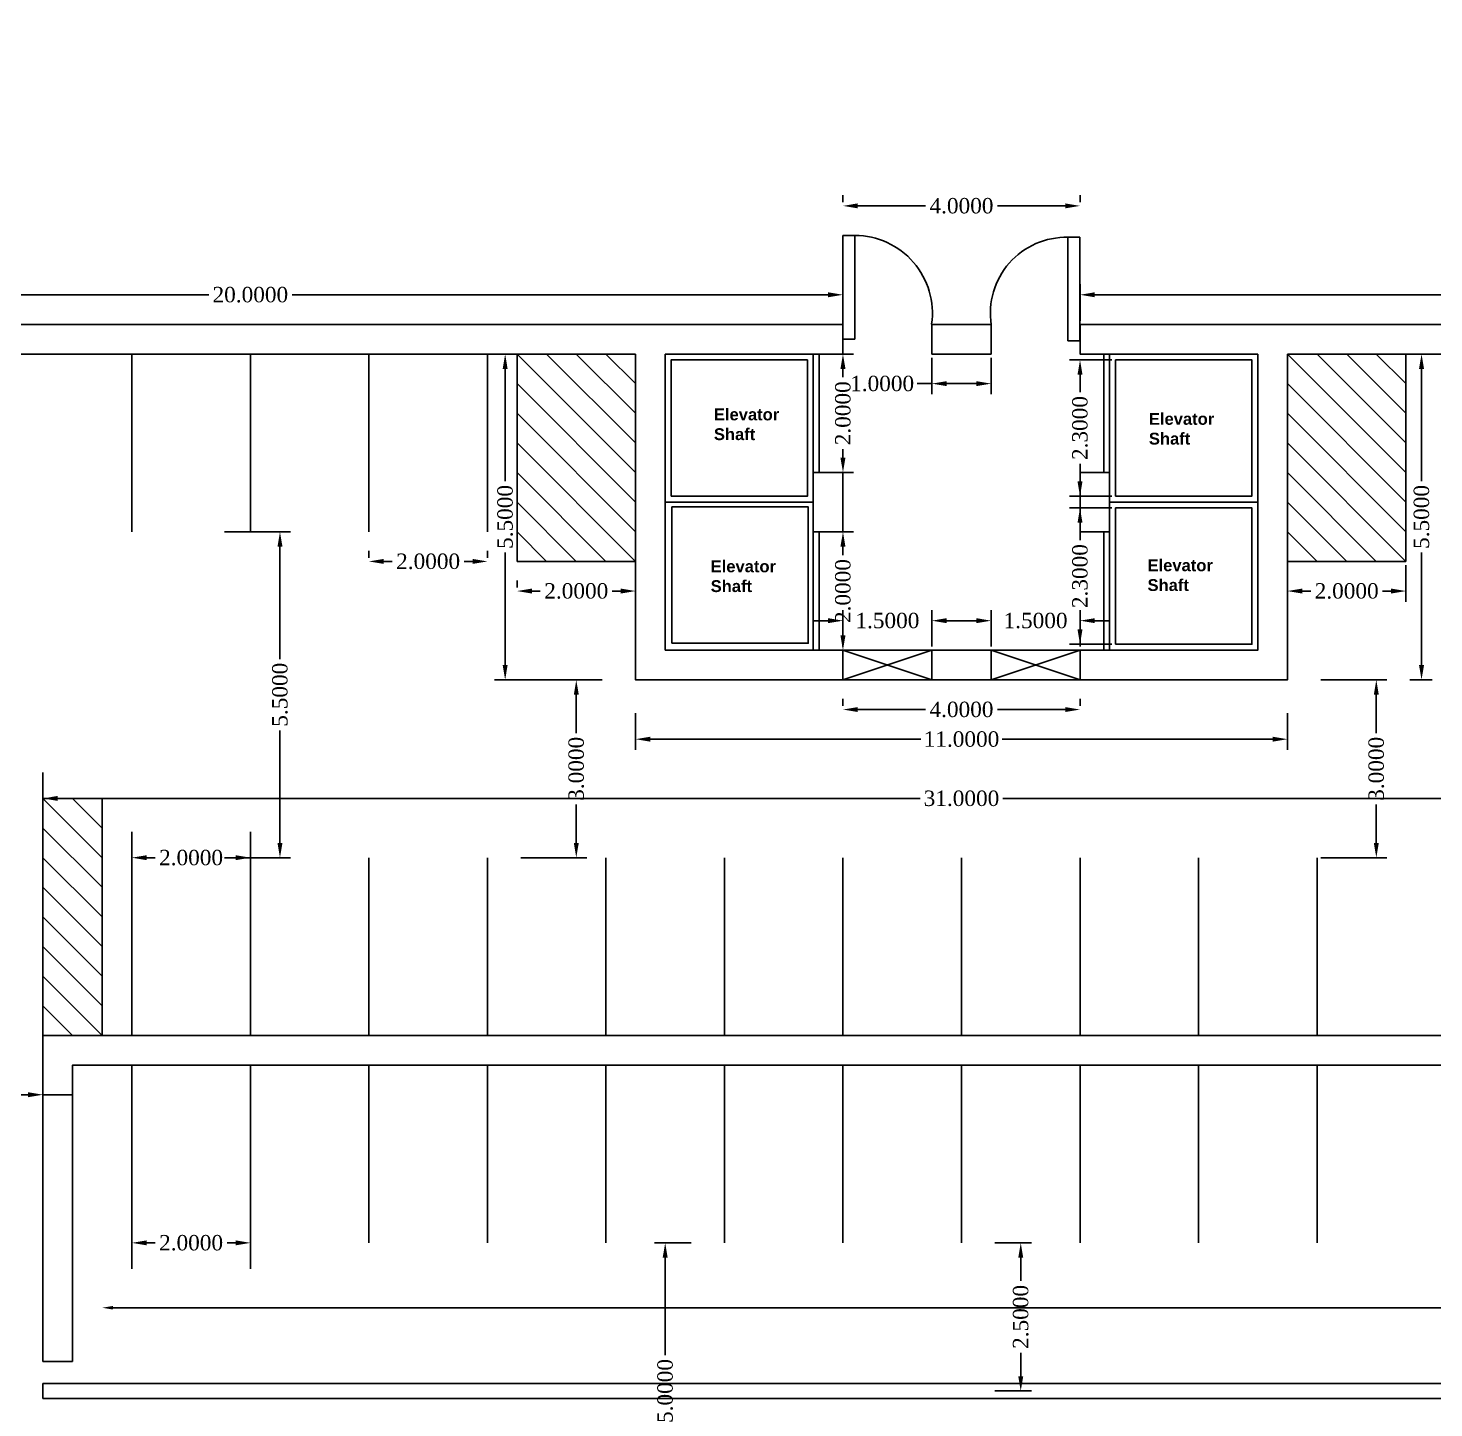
# Model space of a CAD drawing. Header units: inches. Extents: x 21.7 to 83.7, y 3.8 to 51.2.
# Drawn here: x 36.75 to 60.47, y 27.21 to 50.5 of the extents above; entities that cross this region are included whole.
import ezdxf
from ezdxf import colors
from ezdxf.entities.mleader import LeaderData, LeaderLine
from ezdxf.math import Vec2, Vec3

# ---------------------------------------------------------------- set-up
doc = ezdxf.new("R2010")
doc.units = ezdxf.units.IN
doc.header["$MEASUREMENT"] = 0
doc.layers.add('dim', color=40, linetype='Continuous', plot=False)
doc.layers.add('handi', color=130, linetype='Continuous', plot=False)
for name, color, linetype in [('Door', 160, 'Continuous'), ('Hazard', 50, 'Continuous'), ('Layer1', 8, 'Continuous'), ('Layer2', 10, 'Continuous'), ('spaces', 70, 'Continuous')]:
    doc.layers.add(name, color=color, linetype=linetype)
doc.styles.add('Annotative', font='times.ttf')
doc.styles.get("Standard").update_dxf_attribs({"font": 'arial.ttf'})
doc.dimstyles.get("Standard").update_dxf_attribs({"dimtxt": 0.26, "dimasz": 0.25, "dimexe": 0.18, "dimexo": 0.0625, "dimgap": 0.09, "dimtad": 0, "dimtoh": 1, "dimdec": 4, "dimzin": 0, "dimdsep": 46, "dimtxsty": 'Annotative', "dimcen": 0.09, "dimadec": 0, "dimazin": 0, "dimtfac": 1, "dimtdec": 4, "dimtofl": 0, "dimtmove": 0, "dimatfit": 3, "dimfxl": 1, "dimtolj": 1, "dimtzin": 0, "dimarcsym": 0})

# ---------------------------------------------------------------- blocks, each defined once
blk = doc.blocks.new('*D64')
at = {"layer": 'Defpoints', "color": 0, "transparency": 16777216}
for p in [(30.5, 46), (30.5, 45.5), (50.5, 45.5)]:
    blk.add_point(p, dxfattribs=at)
at = {"layer": 'dim', "color": 0, "lineweight": -2, "transparency": 16777216}
for p, q in [((30.5, 45.562), (30.5, 46.18)), ((50.5, 45.562), (50.5, 46.18)), ((30.75, 46), (39.797, 46)), ((50.25, 46), (41.203, 46))]:
    blk.add_line(p, q, dxfattribs=at)
at = {"layer": 'dim', "color": 0, "transparency": 16777216}
for points in [[(30.75, 46.042), (30.75, 45.958), (30.5, 46)], [(50.25, 46.042), (50.25, 45.958), (50.5, 46)]]:
    blk.add_solid(points, dxfattribs=at)
at = {"layer": 'dim', "color": 0, "transparency": 16777216, "insert": (40.5, 46), "char_height": 0.26, "attachment_point": 5, "style": 'Annotative'}
blk.add_mtext('\\A1;20.0000', dxfattribs=at)
blk = doc.blocks.new('*D65')
at = {"layer": 'Defpoints', "color": 0, "transparency": 16777216}
for p in [(74.5, 46), (54.5, 45.5), (74.5, 45.5)]:
    blk.add_point(p, dxfattribs=at)
at = {"layer": 'dim', "color": 0, "lineweight": -2, "transparency": 16777216}
for p, q in [((54.5, 45.562), (54.5, 46.18)), ((74.5, 45.562), (74.5, 46.18)), ((54.75, 46), (63.797, 46)), ((74.25, 46), (65.203, 46))]:
    blk.add_line(p, q, dxfattribs=at)
at = {"layer": 'dim', "color": 0, "transparency": 16777216}
for points in [[(54.75, 46.042), (54.75, 45.958), (54.5, 46)], [(74.25, 46.042), (74.25, 45.958), (74.5, 46)]]:
    blk.add_solid(points, dxfattribs=at)
at = {"layer": 'dim', "color": 0, "transparency": 16777216, "insert": (64.5, 46), "char_height": 0.26, "attachment_point": 5, "style": 'Annotative'}
blk.add_mtext('\\A1;20.0000', dxfattribs=at)
blk = doc.blocks.new('*D86')
at = {"layer": 'Defpoints', "color": 0, "transparency": 16777216}
for p in [(54.5, 40.5), (53, 40), (54.5, 40)]:
    blk.add_point(p, dxfattribs=at)
at = {"layer": 'dim', "color": 0, "lineweight": -2, "transparency": 16777216}
for p, q in [((53, 40.062), (53, 40.68)), ((54.5, 40.062), (54.5, 40.68)), ((52.75, 40.5), (52.5, 40.5)), ((54.75, 40.5), (55, 40.5))]:
    blk.add_line(p, q, dxfattribs=at)
at = {"layer": 'dim', "color": 0, "transparency": 16777216}
for points in [[(52.75, 40.542), (52.75, 40.458), (53, 40.5)], [(54.75, 40.542), (54.75, 40.458), (54.5, 40.5)]]:
    blk.add_solid(points, dxfattribs=at)
at = {"layer": 'dim', "color": 0, "transparency": 16777216, "insert": (53.75, 40.5), "char_height": 0.26, "attachment_point": 5, "style": 'Annotative'}
blk.add_mtext('\\A1;1.5000', dxfattribs=at)
blk = doc.blocks.new('*D87')
at = {"layer": 'Defpoints', "color": 0, "transparency": 16777216}
for p in [(52, 40.5), (50.5, 40), (52, 40)]:
    blk.add_point(p, dxfattribs=at)
at = {"layer": 'dim', "color": 0, "lineweight": -2, "transparency": 16777216}
for p, q in [((50.5, 40.062), (50.5, 40.68)), ((52, 40.062), (52, 40.68)), ((50.25, 40.5), (50, 40.5)), ((52.25, 40.5), (52.5, 40.5))]:
    blk.add_line(p, q, dxfattribs=at)
at = {"layer": 'dim', "color": 0, "transparency": 16777216}
for points in [[(50.25, 40.542), (50.25, 40.458), (50.5, 40.5)], [(52.25, 40.542), (52.25, 40.458), (52, 40.5)]]:
    blk.add_solid(points, dxfattribs=at)
at = {"layer": 'dim', "color": 0, "transparency": 16777216, "insert": (51.25, 40.5), "char_height": 0.26, "attachment_point": 5, "style": 'Annotative'}
blk.add_mtext('\\A1;1.5000', dxfattribs=at)
blk = doc.blocks.new('*D88')
at = {"layer": 'Defpoints', "color": 0, "transparency": 16777216}
for p in [(50.1, 45), (50.5, 45), (50.1, 43)]:
    blk.add_point(p, dxfattribs=at)
at = {"layer": 'dim', "color": 0, "lineweight": -2, "transparency": 16777216}
for p, q in [((50.163, 45), (50.68, 45)), ((50.5, 44.75), (50.5, 44.607)), ((50.5, 43.25), (50.5, 43.393)), ((50.163, 43), (50.68, 43))]:
    blk.add_line(p, q, dxfattribs=at)
at = {"layer": 'dim', "color": 0, "transparency": 16777216}
for points in [[(50.458, 44.75), (50.542, 44.75), (50.5, 45)], [(50.458, 43.25), (50.542, 43.25), (50.5, 43)]]:
    blk.add_solid(points, dxfattribs=at)
at = {"layer": 'dim', "color": 0, "transparency": 16777216, "insert": (50.5, 44), "char_height": 0.26, "attachment_point": 5, "rotation": 90, "style": 'Annotative'}
blk.add_mtext('\\A1;2.0000', dxfattribs=at)
blk = doc.blocks.new('*D89')
at = {"layer": 'Defpoints', "color": 0, "transparency": 16777216}
for p in [(54.5, 44.901), (55.101, 44.901), (55.101, 42.601)]:
    blk.add_point(p, dxfattribs=at)
at = {"layer": 'dim', "color": 0, "lineweight": -2, "transparency": 16777216}
for p, q in [((55.039, 44.901), (54.32, 44.901)), ((54.5, 44.651), (54.5, 44.358)), ((54.5, 42.851), (54.5, 43.145)), ((55.039, 42.601), (54.32, 42.601))]:
    blk.add_line(p, q, dxfattribs=at)
at = {"layer": 'dim', "color": 0, "transparency": 16777216}
for points in [[(54.458, 44.651), (54.542, 44.651), (54.5, 44.901)], [(54.458, 42.851), (54.542, 42.851), (54.5, 42.601)]]:
    blk.add_solid(points, dxfattribs=at)
at = {"layer": 'dim', "color": 0, "transparency": 16777216, "insert": (54.5, 43.751), "char_height": 0.26, "attachment_point": 5, "rotation": 90, "style": 'Annotative'}
blk.add_mtext('\\A1;2.3000', dxfattribs=at)
blk = doc.blocks.new('*D90')
at = {"layer": 'Defpoints', "color": 0, "transparency": 16777216}
for p in [(54.5, 42.402), (55.101, 42.402), (55.101, 40.102)]:
    blk.add_point(p, dxfattribs=at)
at = {"layer": 'dim', "color": 0, "lineweight": -2, "transparency": 16777216}
for p, q in [((55.039, 42.402), (54.32, 42.402)), ((54.5, 42.152), (54.5, 41.859)), ((54.5, 40.352), (54.5, 40.646)), ((55.039, 40.102), (54.32, 40.102))]:
    blk.add_line(p, q, dxfattribs=at)
at = {"layer": 'dim', "color": 0, "transparency": 16777216}
for points in [[(54.458, 42.152), (54.542, 42.152), (54.5, 42.402)], [(54.458, 40.352), (54.542, 40.352), (54.5, 40.102)]]:
    blk.add_solid(points, dxfattribs=at)
at = {"layer": 'dim', "color": 0, "transparency": 16777216, "insert": (54.5, 41.252), "char_height": 0.26, "attachment_point": 5, "rotation": 90, "style": 'Annotative'}
blk.add_mtext('\\A1;2.3000', dxfattribs=at)
blk = doc.blocks.new('*D91')
at = {"layer": 'Defpoints', "color": 0, "transparency": 16777216}
for p in [(50.1, 42), (50.1, 40), (50.5, 40)]:
    blk.add_point(p, dxfattribs=at)
at = {"layer": 'dim', "color": 0, "lineweight": -2, "transparency": 16777216}
for p, q in [((50.163, 42), (50.68, 42)), ((50.5, 41.75), (50.5, 41.607)), ((50.5, 40.25), (50.5, 40.393)), ((50.163, 40), (50.68, 40))]:
    blk.add_line(p, q, dxfattribs=at)
at = {"layer": 'dim', "color": 0, "transparency": 16777216}
for points in [[(50.458, 41.75), (50.542, 41.75), (50.5, 42)], [(50.458, 40.25), (50.542, 40.25), (50.5, 40)]]:
    blk.add_solid(points, dxfattribs=at)
at = {"layer": 'dim', "color": 0, "transparency": 16777216, "insert": (50.5, 41), "char_height": 0.26, "attachment_point": 5, "rotation": 90, "style": 'Annotative'}
blk.add_mtext('\\A1;2.0000', dxfattribs=at)
blk = doc.blocks.new('*D92')
at = {"layer": 'Defpoints', "color": 0, "transparency": 16777216}
for p in [(50.5, 39), (54.5, 39), (54.5, 39)]:
    blk.add_point(p, dxfattribs=at)
at = {"layer": 'dim', "color": 0, "lineweight": -2, "transparency": 16777216}
for p, q in [((50.5, 39.062), (50.5, 39.18)), ((54.5, 39.062), (54.5, 39.18)), ((50.75, 39), (51.892, 39)), ((54.25, 39), (53.108, 39))]:
    blk.add_line(p, q, dxfattribs=at)
at = {"layer": 'dim', "color": 0, "transparency": 16777216}
for points in [[(50.75, 39.042), (50.75, 38.958), (50.5, 39)], [(54.25, 39.042), (54.25, 38.958), (54.5, 39)]]:
    blk.add_solid(points, dxfattribs=at)
at = {"layer": 'dim', "color": 0, "transparency": 16777216, "insert": (52.5, 39), "char_height": 0.26, "attachment_point": 5, "style": 'Annotative'}
blk.add_mtext('\\A1;4.0000', dxfattribs=at)
blk = doc.blocks.new('*D94')
at = {"layer": 'Defpoints', "color": 0, "transparency": 16777216}
for p in [(42.5, 41.5), (44.5, 41.5), (44.5, 41.5)]:
    blk.add_point(p, dxfattribs=at)
at = {"layer": 'dim', "color": 0, "lineweight": -2, "transparency": 16777216}
for p, q in [((42.5, 41.562), (42.5, 41.68)), ((44.5, 41.562), (44.5, 41.68)), ((42.75, 41.5), (42.893, 41.5)), ((44.25, 41.5), (44.107, 41.5))]:
    blk.add_line(p, q, dxfattribs=at)
at = {"layer": 'dim', "color": 0, "transparency": 16777216}
for points in [[(42.75, 41.542), (42.75, 41.458), (42.5, 41.5)], [(44.25, 41.542), (44.25, 41.458), (44.5, 41.5)]]:
    blk.add_solid(points, dxfattribs=at)
at = {"layer": 'dim', "color": 0, "transparency": 16777216, "insert": (43.5, 41.5), "char_height": 0.26, "attachment_point": 5, "style": 'Annotative'}
blk.add_mtext('\\A1;2.0000', dxfattribs=at)
blk = doc.blocks.new('*D95')
at = {"layer": 'Defpoints', "color": 0, "transparency": 16777216}
for p in [(45, 41), (47, 41), (47, 41)]:
    blk.add_point(p, dxfattribs=at)
at = {"layer": 'dim', "color": 0, "lineweight": -2, "transparency": 16777216}
for p, q in [((45, 41.062), (45, 41.18)), ((47, 41.062), (47, 41.18)), ((45.25, 41), (45.393, 41)), ((46.75, 41), (46.607, 41))]:
    blk.add_line(p, q, dxfattribs=at)
at = {"layer": 'dim', "color": 0, "transparency": 16777216}
for points in [[(45.25, 41.042), (45.25, 40.958), (45, 41)], [(46.75, 41.042), (46.75, 40.958), (47, 41)]]:
    blk.add_solid(points, dxfattribs=at)
at = {"layer": 'dim', "color": 0, "transparency": 16777216, "insert": (46, 41), "char_height": 0.26, "attachment_point": 5, "style": 'Annotative'}
blk.add_mtext('\\A1;2.0000', dxfattribs=at)
blk = doc.blocks.new('*D96')
at = {"layer": 'Defpoints', "color": 0, "transparency": 16777216}
for p in [(44.8, 45), (46.5, 45), (46.5, 39.5)]:
    blk.add_point(p, dxfattribs=at)
at = {"layer": 'dim', "color": 0, "lineweight": -2, "transparency": 16777216}
for p, q in [((46.438, 45), (44.62, 45)), ((44.8, 44.75), (44.8, 42.852)), ((44.8, 39.75), (44.8, 41.648)), ((46.438, 39.5), (44.62, 39.5))]:
    blk.add_line(p, q, dxfattribs=at)
at = {"layer": 'dim', "color": 0, "transparency": 16777216}
for points in [[(44.758, 44.75), (44.841, 44.75), (44.8, 45)], [(44.758, 39.75), (44.841, 39.75), (44.8, 39.5)]]:
    blk.add_solid(points, dxfattribs=at)
at = {"layer": 'dim', "color": 0, "transparency": 16777216, "insert": (44.8, 42.25), "char_height": 0.26, "attachment_point": 5, "rotation": 90, "style": 'Annotative'}
blk.add_mtext('\\A1;5.5000', dxfattribs=at)
blk = doc.blocks.new('*D97')
at = {"layer": 'Defpoints', "color": 0, "transparency": 16777216}
for p in [(60, 45), (60.263, 45), (60, 39.5)]:
    blk.add_point(p, dxfattribs=at)
at = {"layer": 'dim', "color": 0, "lineweight": -2, "transparency": 16777216}
for p, q in [((60.063, 45), (60.443, 45)), ((60.263, 44.75), (60.263, 42.852)), ((60.263, 39.75), (60.263, 41.648)), ((60.063, 39.5), (60.443, 39.5))]:
    blk.add_line(p, q, dxfattribs=at)
at = {"layer": 'dim', "color": 0, "transparency": 16777216}
for points in [[(60.221, 44.75), (60.305, 44.75), (60.263, 45)], [(60.221, 39.75), (60.305, 39.75), (60.263, 39.5)]]:
    blk.add_solid(points, dxfattribs=at)
at = {"layer": 'dim', "color": 0, "transparency": 16777216, "insert": (60.263, 42.25), "char_height": 0.26, "attachment_point": 5, "rotation": 90, "style": 'Annotative'}
blk.add_mtext('\\A1;5.5000', dxfattribs=at)
blk = doc.blocks.new('*D98')
at = {"layer": 'Defpoints', "color": 0, "transparency": 16777216}
for p in [(58, 41.5), (60, 41.5), (60, 41)]:
    blk.add_point(p, dxfattribs=at)
at = {"layer": 'dim', "color": 0, "lineweight": -2, "transparency": 16777216}
for p, q in [((58, 41.438), (58, 40.82)), ((60, 41.438), (60, 40.82)), ((58.25, 41), (58.393, 41)), ((59.75, 41), (59.607, 41))]:
    blk.add_line(p, q, dxfattribs=at)
at = {"layer": 'dim', "color": 0, "transparency": 16777216}
for points in [[(58.25, 41.042), (58.25, 40.958), (58, 41)], [(59.75, 41.042), (59.75, 40.958), (60, 41)]]:
    blk.add_solid(points, dxfattribs=at)
at = {"layer": 'dim', "color": 0, "transparency": 16777216, "insert": (59, 41), "char_height": 0.26, "attachment_point": 5, "style": 'Annotative'}
blk.add_mtext('\\A1;2.0000', dxfattribs=at)
blk = doc.blocks.new('*D99')
at = {"layer": 'Defpoints', "color": 0, "transparency": 16777216}
for p in [(47, 39), (58, 39), (58, 38.5)]:
    blk.add_point(p, dxfattribs=at)
at = {"layer": 'dim', "color": 0, "lineweight": -2, "transparency": 16777216}
for p, q in [((47, 38.938), (47, 38.32)), ((58, 38.938), (58, 38.32)), ((47.25, 38.5), (51.815, 38.5)), ((57.75, 38.5), (53.185, 38.5))]:
    blk.add_line(p, q, dxfattribs=at)
at = {"layer": 'dim', "color": 0, "transparency": 16777216}
for points in [[(47.25, 38.542), (47.25, 38.458), (47, 38.5)], [(57.75, 38.542), (57.75, 38.458), (58, 38.5)]]:
    blk.add_solid(points, dxfattribs=at)
at = {"layer": 'dim', "color": 0, "transparency": 16777216, "insert": (52.5, 38.5), "char_height": 0.26, "attachment_point": 5, "style": 'Annotative'}
blk.add_mtext('\\A1;11.0000', dxfattribs=at)
blk = doc.blocks.new('*D100')
at = {"layer": 'Defpoints', "color": 0, "transparency": 16777216}
for p in [(37, 38), (68, 38), (37, 37.5)]:
    blk.add_point(p, dxfattribs=at)
at = {"layer": 'dim', "color": 0, "lineweight": -2, "transparency": 16777216}
for p, q in [((37, 37.938), (37, 37.32)), ((68, 37.938), (68, 37.32)), ((37.25, 37.5), (51.801, 37.5)), ((67.75, 37.5), (53.199, 37.5))]:
    blk.add_line(p, q, dxfattribs=at)
at = {"layer": 'dim', "color": 0, "transparency": 16777216}
for points in [[(37.25, 37.542), (37.25, 37.458), (37, 37.5)], [(67.75, 37.542), (67.75, 37.458), (68, 37.5)]]:
    blk.add_solid(points, dxfattribs=at)
at = {"layer": 'dim', "color": 0, "transparency": 16777216, "insert": (52.5, 37.5), "char_height": 0.26, "attachment_point": 5, "style": 'Annotative'}
blk.add_mtext('\\A1;31.0000', dxfattribs=at)
blk = doc.blocks.new('*D104')
at = {"layer": 'Defpoints', "color": 0, "transparency": 16777216}
for p in [(38.5, 37), (40.5, 37), (40.5, 36.5)]:
    blk.add_point(p, dxfattribs=at)
at = {"layer": 'dim', "color": 0, "lineweight": -2, "transparency": 16777216}
for p, q in [((38.5, 36.938), (38.5, 36.32)), ((40.5, 36.938), (40.5, 36.32)), ((38.75, 36.5), (38.893, 36.5)), ((40.25, 36.5), (40.107, 36.5))]:
    blk.add_line(p, q, dxfattribs=at)
at = {"layer": 'dim', "color": 0, "transparency": 16777216}
for points in [[(38.75, 36.542), (38.75, 36.458), (38.5, 36.5)], [(40.25, 36.542), (40.25, 36.458), (40.5, 36.5)]]:
    blk.add_solid(points, dxfattribs=at)
at = {"layer": 'dim', "color": 0, "transparency": 16777216, "insert": (39.5, 36.5), "char_height": 0.26, "attachment_point": 5, "style": 'Annotative'}
blk.add_mtext('\\A1;2.0000', dxfattribs=at)
blk = doc.blocks.new('*D112')
at = {"layer": 'Defpoints', "color": 0, "transparency": 16777216}
for p in [(40.5, 30), (38.5, 29.5), (40.5, 29.5)]:
    blk.add_point(p, dxfattribs=at)
at = {"layer": 'dim', "color": 0, "lineweight": -2, "transparency": 16777216}
for p, q in [((38.5, 29.562), (38.5, 30.18)), ((40.5, 29.562), (40.5, 30.18)), ((38.75, 30), (38.893, 30)), ((40.25, 30), (40.107, 30))]:
    blk.add_line(p, q, dxfattribs=at)
at = {"layer": 'dim', "color": 0, "transparency": 16777216}
for points in [[(38.75, 30.042), (38.75, 29.958), (38.5, 30)], [(40.25, 30.042), (40.25, 29.958), (40.5, 30)]]:
    blk.add_solid(points, dxfattribs=at)
at = {"layer": 'dim', "color": 0, "transparency": 16777216, "insert": (39.5, 30), "char_height": 0.26, "attachment_point": 5, "style": 'Annotative'}
blk.add_mtext('\\A1;2.0000', dxfattribs=at)
blk = doc.blocks.new('*D149')
at = {"layer": 'Defpoints', "color": 0, "transparency": 16777216}
for p in [(52, 45), (53, 45), (52, 44.5)]:
    blk.add_point(p, dxfattribs=at)
at = {"layer": 'dim', "color": 0, "lineweight": -2, "transparency": 16777216}
for p, q in [((52, 44.938), (52, 44.32)), ((53, 44.938), (53, 44.32)), ((52, 44.5), (51.75, 44.5)), ((52.75, 44.5), (52.25, 44.5))]:
    blk.add_line(p, q, dxfattribs=at)
at = {"layer": 'dim', "color": 0, "transparency": 16777216}
for points in [[(52.25, 44.542), (52.25, 44.458), (52, 44.5)], [(52.75, 44.542), (52.75, 44.458), (53, 44.5)]]:
    blk.add_solid(points, dxfattribs=at)
at = {"layer": 'dim', "color": 0, "transparency": 16777216, "insert": (51.161, 44.5), "char_height": 0.26, "attachment_point": 5, "style": 'Annotative'}
blk.add_mtext('\\A1;1.0000', dxfattribs=at)
blk = doc.blocks.new('*D150')
at = {"layer": 'Defpoints', "color": 0, "transparency": 16777216}
for p in [(50.5, 47.5), (54.5, 47.5), (54.5, 47.5)]:
    blk.add_point(p, dxfattribs=at)
at = {"layer": 'dim', "color": 0, "lineweight": -2, "transparency": 16777216}
for p, q in [((50.5, 47.562), (50.5, 47.68)), ((50.75, 47.5), (51.892, 47.5)), ((54.25, 47.5), (53.108, 47.5)), ((54.5, 47.562), (54.5, 47.68))]:
    blk.add_line(p, q, dxfattribs=at)
at = {"layer": 'dim', "color": 0, "transparency": 16777216}
for points in [[(50.75, 47.542), (50.75, 47.458), (50.5, 47.5)], [(54.25, 47.542), (54.25, 47.458), (54.5, 47.5)]]:
    blk.add_solid(points, dxfattribs=at)
at = {"layer": 'dim', "color": 0, "transparency": 16777216, "insert": (52.5, 47.5), "char_height": 0.26, "attachment_point": 5, "style": 'Annotative'}
blk.add_mtext('\\A1;4.0000', dxfattribs=at)
blk = doc.blocks.new('*D152')
at = {"layer": 'Defpoints', "color": 0, "transparency": 16777216}
for p in [(58.5, 39.5), (58.5, 36.5), (59.5, 36.5)]:
    blk.add_point(p, dxfattribs=at)
at = {"layer": 'dim', "color": 0, "lineweight": -2, "transparency": 16777216}
for p, q in [((58.563, 39.5), (59.68, 39.5)), ((59.5, 39.25), (59.5, 38.603)), ((59.5, 36.75), (59.5, 37.397)), ((58.563, 36.5), (59.68, 36.5))]:
    blk.add_line(p, q, dxfattribs=at)
at = {"layer": 'dim', "color": 0, "transparency": 16777216}
for points in [[(59.458, 39.25), (59.542, 39.25), (59.5, 39.5)], [(59.458, 36.75), (59.542, 36.75), (59.5, 36.5)]]:
    blk.add_solid(points, dxfattribs=at)
at = {"layer": 'dim', "color": 0, "transparency": 16777216, "insert": (59.5, 38), "char_height": 0.26, "attachment_point": 5, "rotation": 90, "style": 'Annotative'}
blk.add_mtext('\\A1;3.0000', dxfattribs=at)
blk = doc.blocks.new('*D156')
at = {"layer": 'Defpoints', "color": 0, "transparency": 16777216}
for p in [(30, 32.5), (37, 32.5), (37, 32.5)]:
    blk.add_point(p, dxfattribs=at)
at = {"layer": 'dim', "color": 0, "lineweight": -2, "transparency": 16777216}
for p, q in [((30, 32.562), (30, 32.68)), ((30.25, 32.5), (32.896, 32.5)), ((36.75, 32.5), (34.104, 32.5)), ((37, 32.562), (37, 32.68))]:
    blk.add_line(p, q, dxfattribs=at)
at = {"layer": 'dim', "color": 0, "transparency": 16777216}
for points in [[(30.25, 32.542), (30.25, 32.458), (30, 32.5)], [(36.75, 32.542), (36.75, 32.458), (37, 32.5)]]:
    blk.add_solid(points, dxfattribs=at)
at = {"layer": 'dim', "color": 0, "transparency": 16777216, "insert": (33.5, 32.5), "char_height": 0.26, "attachment_point": 5, "style": 'Annotative'}
blk.add_mtext('\\A1;7.0000', dxfattribs=at)
blk = doc.blocks.new('*D157')
at = {"layer": 'Defpoints', "color": 0, "transparency": 16777216}
for p in [(40, 42), (40, 36.5), (41, 36.5)]:
    blk.add_point(p, dxfattribs=at)
at = {"layer": 'dim', "color": 0, "lineweight": -2, "transparency": 16777216}
for p, q in [((40.063, 42), (41.18, 42)), ((41, 41.75), (41, 39.852)), ((41, 36.75), (41, 38.648)), ((40.063, 36.5), (41.18, 36.5))]:
    blk.add_line(p, q, dxfattribs=at)
at = {"layer": 'dim', "color": 0, "transparency": 16777216}
for points in [[(40.958, 41.75), (41.042, 41.75), (41, 42)], [(40.958, 36.75), (41.042, 36.75), (41, 36.5)]]:
    blk.add_solid(points, dxfattribs=at)
at = {"layer": 'dim', "color": 0, "transparency": 16777216, "insert": (41, 39.25), "char_height": 0.26, "attachment_point": 5, "rotation": 90, "style": 'Annotative'}
blk.add_mtext('\\A1;5.5000', dxfattribs=at)
blk = doc.blocks.new('*D161')
at = {"layer": 'Defpoints', "color": 0, "transparency": 16777216}
for p in [(45, 39.5), (45, 36.5), (46, 36.5)]:
    blk.add_point(p, dxfattribs=at)
at = {"layer": 'dim', "color": 0, "lineweight": -2, "transparency": 16777216}
for p, q in [((45.062, 39.5), (46.18, 39.5)), ((46, 39.25), (46, 38.603)), ((46, 36.75), (46, 37.397)), ((45.062, 36.5), (46.18, 36.5))]:
    blk.add_line(p, q, dxfattribs=at)
at = {"layer": 'dim', "color": 0, "transparency": 16777216}
for points in [[(45.958, 39.25), (46.042, 39.25), (46, 39.5)], [(45.958, 36.75), (46.042, 36.75), (46, 36.5)]]:
    blk.add_solid(points, dxfattribs=at)
at = {"layer": 'dim', "color": 0, "transparency": 16777216, "insert": (46, 38), "char_height": 0.26, "attachment_point": 5, "rotation": 90, "style": 'Annotative'}
blk.add_mtext('\\A1;3.0000', dxfattribs=at)
blk = doc.blocks.new('*D162')
at = {"layer": 'Defpoints', "color": 0, "transparency": 16777216}
for p in [(53, 30), (53, 27.5), (53.5, 27.5)]:
    blk.add_point(p, dxfattribs=at)
at = {"layer": 'dim', "color": 0, "lineweight": -2, "transparency": 16777216}
for p, q in [((53.063, 30), (53.68, 30)), ((53.5, 29.75), (53.5, 29.357)), ((53.5, 27.75), (53.5, 28.143)), ((53.063, 27.5), (53.68, 27.5))]:
    blk.add_line(p, q, dxfattribs=at)
at = {"layer": 'dim', "color": 0, "transparency": 16777216}
for points in [[(53.458, 29.75), (53.542, 29.75), (53.5, 30)], [(53.458, 27.75), (53.542, 27.75), (53.5, 27.5)]]:
    blk.add_solid(points, dxfattribs=at)
at = {"layer": 'dim', "color": 0, "transparency": 16777216, "insert": (53.5, 28.75), "char_height": 0.26, "attachment_point": 5, "rotation": 90, "style": 'Annotative'}
blk.add_mtext('\\A1;2.5000', dxfattribs=at)
blk = doc.blocks.new('*D163')
at = {"layer": 'Defpoints', "color": 0, "transparency": 16777216}
for p in [(48, 30), (47.5, 25), (48, 25)]:
    blk.add_point(p, dxfattribs=at)
at = {"layer": 'dim', "color": 0, "lineweight": -2, "transparency": 16777216}
for p, q in [((47.938, 30), (47.32, 30)), ((47.5, 29.75), (47.5, 28.102)), ((47.5, 25.25), (47.5, 26.898)), ((47.938, 25), (47.32, 25))]:
    blk.add_line(p, q, dxfattribs=at)
at = {"layer": 'dim', "color": 0, "transparency": 16777216}
for points in [[(47.458, 29.75), (47.542, 29.75), (47.5, 30)], [(47.458, 25.25), (47.542, 25.25), (47.5, 25)]]:
    blk.add_solid(points, dxfattribs=at)
at = {"layer": 'dim', "color": 0, "transparency": 16777216, "insert": (47.5, 27.5), "char_height": 0.26, "attachment_point": 5, "rotation": 90, "style": 'Annotative'}
blk.add_mtext('\\A1;5.0000', dxfattribs=at)

msp = doc.modelspace()

# ---------------------------------------------------------------- linework, layer by layer
for p, q in [((47.5, 42.5), (47.5, 45)), ((47.5, 45), (50, 45)), ((50, 43), (50, 45)), ((50.1, 43), (50.1, 45)), ((54.9, 43), (54.9, 45)), ((55, 43), (55, 45)), ((50, 43), (50.5, 43)), ((50, 42), (50, 43)), ((50.5, 43), (50.5, 42)), ((54.5, 43), (54.5, 42)), ((55, 43), (54.5, 43)), ((55, 42), (55, 43)), ((47.5, 40), (47.5, 42.5)), ((50, 42.5), (47.5, 42.5)), ((55, 42.5), (57.5, 42.5)), ((50.5, 42), (50, 42)), ((50, 42), (50, 40)), ((50.1, 42), (50.1, 40)), ((54.5, 42), (55, 42)), ((54.9, 42), (54.9, 40)), ((55, 42), (55, 40)), ((50, 40), (47.5, 40)), ((50.5, 40), (50, 40)), ((50.5, 40), (50.5, 39.5)), ((54.5, 40), (54.5, 39.5)), ((37, 32.5), (37.5, 32.5))]:
    msp.add_line(p, q)
for points in [[(57.5, 45), (54.5, 45), (54.5, 45.5), (74.5, 45.5), (74.5, 50.5), (83, 50.5), (83, 44.5), (79, 44.5), (79, 33.5)], [(26.5, 33.5), (26.5, 44.5), (27.5, 44.5), (27.5, 45), (26.5, 45), (23, 45), (23, 50), (30, 50), (30, 45), (29, 45), (29, 44.5), (30.5, 44.5), (30.5, 45), (47, 45)], [(50, 45), (50.5, 45), (50.5, 45.5), (30.5, 45.5), (30.5, 50)], [(47, 45), (47, 39.5), (50.5, 39.5)], [(54.49659, 40), (57.5, 40), (57.5, 45)], [(54.5, 39.5), (58, 39.5), (58, 45)], [(76, 44.5), (74.5, 44.5), (74.5, 45), (58, 45)], [(53, 39.5), (51.99903, 39.5)], [(37, 32.5), (37, 33.5), (68, 33.5), (68, 32.5)], [(37.5, 32.5), (37.5, 33), (67.5, 33), (67.5, 32.5)]]:
    msp.add_lwpolyline(points)
for points in [[(53, 45), (52, 45), (52, 45.5), (53, 45.5)], [(47.6, 42.6), (47.6, 44.9), (49.9, 44.9), (49.9, 42.6)], [(55.10148, 42.60142), (55.10148, 44.90142), (57.40148, 44.90142), (57.40148, 42.60142)], [(47.61466, 40.11975), (47.61466, 42.41975), (49.91466, 42.41975), (49.91466, 40.11975)], [(55.10131, 40.10242), (55.10131, 42.40242), (57.40131, 42.40242), (57.40131, 40.10242)], [(52, 40), (53, 40), (53, 39.5), (52, 39.5)], [(68, 27.625), (37, 27.625), (37, 27.375), (68, 27.375)]]:
    msp.add_lwpolyline(points, close=True)
at = {"layer": 'Defpoints'}
for p, q in [((37, 32.5), (37, 28)), ((37.5, 28), (37.5, 32.5)), ((37, 28), (37.5, 28))]:
    msp.add_line(p, q, dxfattribs=at)
at = {"layer": 'Door'}
for p, q in [((50.5, 40), (52, 39.5)), ((52, 40), (50.5, 39.5)), ((50.5, 40), (52, 40)), ((53, 40), (54.5, 39.5)), ((54.5, 40), (53, 39.5)), ((53, 40), (54.5, 40)), ((52, 39.5), (50.5, 39.5)), ((54.5, 39.5), (53, 39.5))]:
    msp.add_line(p, q, dxfattribs=at)
at = {"layer": 'handi'}
for p, q in [((42.5, 42), (42.5, 45)), ((44.5, 42), (44.5, 45))]:
    msp.add_line(p, q, dxfattribs=at)
at = {"layer": 'Hazard'}
for p, q in [((45, 41.5), (45, 45)), ((47, 43), (45, 45)), ((47, 43.5), (45.5, 45)), ((47, 44), (46, 45)), ((47, 44.5), (46.5, 45)), ((58, 45), (60, 43)), ((58.5, 45), (60, 43.5)), ((59, 45), (60, 44)), ((59.5, 45), (60, 44.5)), ((60, 45), (60, 41.5)), ((47, 42.5), (45, 44.5)), ((58, 44.5), (60, 42.5)), ((47, 42), (45, 44)), ((58, 44), (60, 42)), ((47, 41.5), (45, 43.5)), ((58, 43.5), (60, 41.5)), ((46.5, 41.5), (45, 43)), ((58, 43), (59.5, 41.5)), ((46, 41.5), (45, 42.5)), ((58, 42.5), (59, 41.5)), ((45.5, 41.5), (45, 42)), ((58, 42), (58.5, 41.5)), ((45, 41.5), (47, 41.5)), ((58, 41.5), (60, 41.5)), ((37, 37.5), (38, 37.5)), ((37.5, 37), (37, 37.5)), ((37, 37), (37, 37.5)), ((38, 37), (37.5, 37.5)), ((38, 37), (38, 37.5)), ((37, 33.5), (37, 37)), ((38, 36), (37, 37)), ((38, 36.5), (37.5, 37)), ((38, 37), (38, 33.5)), ((38, 35.5), (37, 36.5)), ((38, 35), (37, 36)), ((38, 34.5), (37, 35.5)), ((38, 34), (37, 35)), ((38, 33.5), (37, 34.5)), ((37.5, 33.5), (37, 34))]:
    msp.add_line(p, q, dxfattribs=at)
at = {"layer": 'Layer2'}
for p, q in [((50.5, 45.5), (50.5, 47)), ((50.5, 47), (50.7, 47)), ((50.5, 45.25), (50.5, 47)), ((50.7, 47), (50.7, 45.25)), ((54.29659, 45.47389), (54.29659, 46.97389)), ((54.29659, 46.97389), (54.49659, 46.97389)), ((54.29659, 45.22389), (54.29659, 46.97389)), ((54.49659, 46.97389), (54.49659, 45.22389)), ((50.7, 45.25), (50.5, 45.25)), ((54.49659, 45.22389), (54.29659, 45.22389))]:
    msp.add_line(p, q, dxfattribs=at)
for centre, radius, start, end in [((50.69757, 45.68907), 1.312, 351.902249, 89.767249), ((54.26845, 45.68868), 1.28145, 88.641065, 188.691976)]:
    msp.add_arc(centre, radius, start, end, dxfattribs=at)
at = {"layer": 'spaces'}
for p, q in [((38.5, 42), (38.5, 45)), ((40.5, 45), (40.5, 42)), ((38.5, 36.5), (38.5, 33.5)), ((40.5, 33.5), (40.5, 36.5)), ((42.5, 36.5), (42.5, 33.5)), ((44.5, 33.5), (44.5, 36.5)), ((46.5, 36.5), (46.5, 33.5)), ((48.5, 33.5), (48.5, 36.5)), ((50.5, 33.5), (50.5, 36.5)), ((52.5, 33.5), (52.5, 36.5)), ((54.5, 36.5), (54.5, 33.5)), ((56.5, 33.5), (56.5, 36.5)), ((58.5, 36.5), (58.5, 33.5)), ((38.5, 33), (38.5, 30)), ((40.5, 30), (40.5, 33)), ((42.5, 33), (42.5, 30)), ((44.5, 30), (44.5, 33)), ((46.5, 33), (46.5, 30)), ((48.5, 30), (48.5, 33)), ((50.5, 30), (50.5, 33)), ((52.5, 30), (52.5, 33)), ((54.5, 33), (54.5, 30)), ((56.5, 30), (56.5, 33)), ((58.5, 33), (58.5, 30))]:
    msp.add_line(p, q, dxfattribs=at)

# ---------------------------------------------------------------- texts
at = {"layer": 'Defpoints', "char_height": 0.2, "attachment_point": 1}
for insert in [(48.32182, 44.08067), (55.66216, 44.00557), (48.2675, 41.51658), (55.63938, 41.53412)]:
    msp.add_mtext_dynamic_manual_height_columns('{\\fArial|b1|i0|c0|p34;\\C152;\\c12285479;Elevator^I\\PShaft}', width=2.5, gutter_width=1, heights=[0], dxfattribs=dict(at, insert=insert))

# ---------------------------------------------------------------- dimensions: what is measured, and where the dimension line sits
at = {"layer": 'dim'}
for base, p1, p2, picture, middle in [((54.5, 47.5), (50.5, 47.5), (54.5, 47.5), '*D150', (52.5, 47.5)), ((30.5, 46), (50.5, 45.5), (30.5, 45.5), '*D64', (40.5, 46)), ((74.5, 46), (54.5, 45.5), (74.5, 45.5), '*D65', (64.5, 46)), ((52, 44.5), (53, 45), (52, 45), '*D149', (51.16146, 44.5)), ((44.5, 41.5), (42.5, 41.5), (44.5, 41.5), '*D94', (43.5, 41.5)), ((60, 41), (58, 41.5), (60, 41.5), '*D98', (59, 41)), ((47, 41), (45, 41), (47, 41), '*D95', (46, 41)), ((52, 40.5), (50.5, 40), (52, 40), '*D87', (51.25, 40.5)), ((54.5, 40.5), (53, 40), (54.5, 40), '*D86', (53.75, 40.5)), ((54.5, 39), (50.5, 39), (54.5, 39), '*D92', (52.5, 39)), ((58, 38.5), (47, 39), (58, 39), '*D99', (52.5, 38.5)), ((37, 37.5), (68, 38), (37, 38), '*D100', (52.5, 37.5)), ((40.5, 36.5), (38.5, 37), (40.5, 37), '*D104', (39.5, 36.5)), ((37, 32.5), (30, 32.5), (37, 32.5), '*D156', (33.5, 32.5)), ((40.5, 30), (38.5, 29.5), (40.5, 29.5), '*D112', (39.5, 30))]:
    dim = msp.add_linear_dim(base=base, p1=p1, p2=p2, dimstyle='Standard', dxfattribs=at)
    dim.commit()
    dim.dimension.update_dxf_attribs({"geometry": picture, "text_midpoint": middle})
for base, p1, p2, picture, middle in [((44.79955, 45), (46.5, 39.5), (46.5, 45), '*D96', (44.79955, 42.25)), ((50.5, 45), (50.1, 43), (50.1, 45), '*D88', (50.5, 44)), ((54.5, 44.90142), (55.10148, 42.60142), (55.10148, 44.90142), '*D89', (54.5, 43.75142)), ((60.26289, 45), (60, 39.5), (60, 45), '*D97', (60.26289, 42.25)), ((54.5, 42.40242), (55.10131, 40.10242), (55.10131, 42.40242), '*D90', (54.5, 41.25242)), ((41, 36.5), (40, 42), (40, 36.5), '*D157', (41, 39.25)), ((50.5, 40), (50.1, 42), (50.1, 40), '*D91', (50.5, 41)), ((46, 36.5), (45, 39.5), (45, 36.5), '*D161', (46, 38)), ((59.5, 36.5), (58.5, 39.5), (58.5, 36.5), '*D152', (59.5, 38)), ((47.5, 25), (48, 30), (48, 25), '*D163', (47.5, 27.5)), ((53.5, 27.5), (53, 30), (53, 27.5), '*D162', (53.5, 28.75))]:
    dim = msp.add_linear_dim(base=base, p1=p1, p2=p2, angle=90, dimstyle='Standard', dxfattribs=at)
    dim.commit()
    dim.dimension.update_dxf_attribs({"geometry": picture, "text_midpoint": middle})

# ---------------------------------------------------------------- leaders
at = {"layer": 'Layer1'}
ml = msp.add_multileader_mtext('Standard', dxfattribs=at)
ml.set_content('{\\fArial|b1|i0|c0|p34;\\C152;\\c12285479;Up}', color=256)
ml.set_leader_properties()
ml.build(insert=Vec2(0, 0))
ml.multileader.update_dxf_attribs({"dogleg_length": 0.36, "arrow_head_size": 0.18})
ctx = ml.context
ctx.base_point, ctx.char_height, ctx.arrow_head_size, ctx.landing_gap_size, ctx.plane_origin = Vec3(70.36, 28.90493), 0.6, 0.18, 0.09, Vec3(38, 28.90493)
notes = []
notes.append((ctx, [(0, (1, 1, 0), (70, 28.90493), (1, 0), 0.36, [(0, [(38, 28.90493)], 0, [])])]))
ctx.mtext.insert, ctx.mtext.flow_direction = Vec3(70.45, 29.28761), 5
for ctx, leaders in notes:
    for number, flags, end, landing, length, lines in leaders:
        leader = LeaderData()
        leader.index, (leader.has_last_leader_line, leader.has_dogleg_vector, leader.attachment_direction) = number, flags
        leader.last_leader_point, leader.dogleg_vector, leader.dogleg_length = Vec3(end), Vec3(landing), length
        for number, points, colour, breaks in lines:
            line = LeaderLine()
            line.index, line.vertices, line.color, line.breaks = number, Vec3.list(points), colors.encode_raw_color(colour), breaks
            leader.lines.append(line)
        ctx.leaders.append(leader)

doc.saveas('drawing.dxf')
